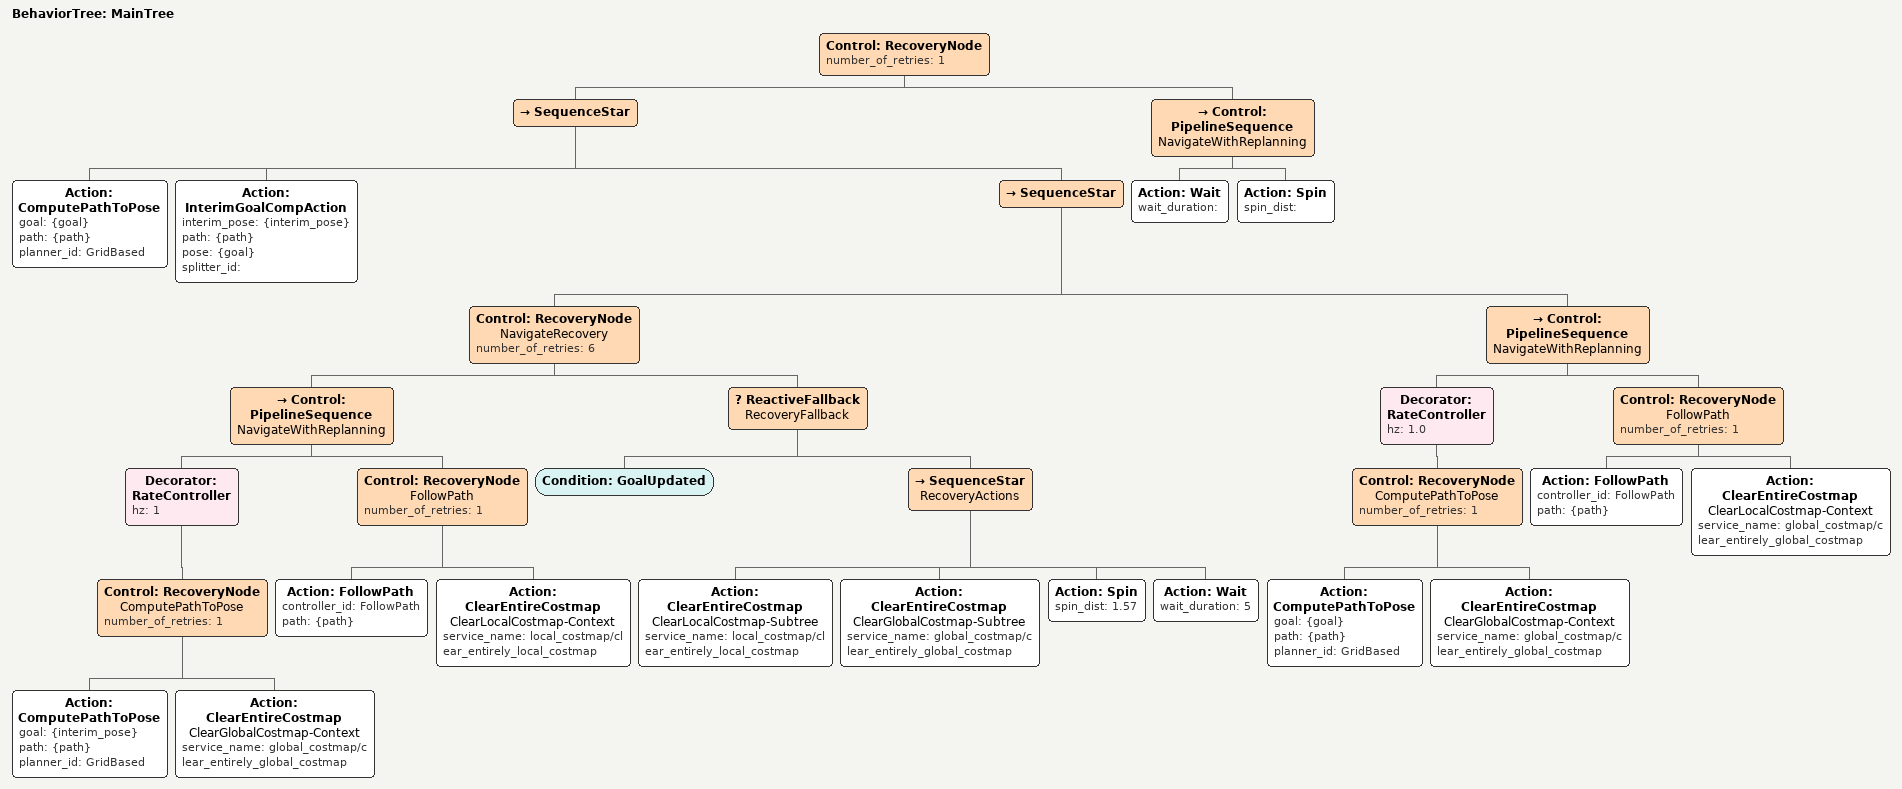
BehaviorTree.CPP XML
<?xml version="1.0"?>
<root main_tree_to_execute="MainTree">
    <BehaviorTree ID="MainTree">
        <Control ID="RecoveryNode" number_of_retries="1">
            <SequenceStar>
                <Action ID="ComputePathToPose" goal="{goal}" path="{path}" planner_id="GridBased"/>
                <Action ID="InterimGoalCompAction" interim_pose="{interim_pose}" path="{path}" pose="{goal}" splitter_id=""/>
                <SequenceStar>
                    <Control ID="RecoveryNode" name="NavigateRecovery" number_of_retries="6">
                        <Control ID="PipelineSequence" name="NavigateWithReplanning">
                            <Decorator ID="RateController" hz="1">
                                <Control ID="RecoveryNode" name="ComputePathToPose" number_of_retries="1">
                                    <Action ID="ComputePathToPose" goal="{interim_pose}" path="{path}" planner_id="GridBased"/>
                                    <Action ID="ClearEntireCostmap" name="ClearGlobalCostmap-Context" service_name="global_costmap/clear_entirely_global_costmap"/>
                                </Control>
                            </Decorator>
                            <Control ID="RecoveryNode" name="FollowPath" number_of_retries="1">
                                <Action ID="FollowPath" controller_id="FollowPath" path="{path}"/>
                                <Action ID="ClearEntireCostmap" name="ClearLocalCostmap-Context" service_name="local_costmap/clear_entirely_local_costmap"/>
                            </Control>
                        </Control>
                        <ReactiveFallback name="RecoveryFallback">
                            <Condition ID="GoalUpdated"/>
                            <SequenceStar name="RecoveryActions">
                                <Action ID="ClearEntireCostmap" name="ClearLocalCostmap-Subtree" service_name="local_costmap/clear_entirely_local_costmap"/>
                                <Action ID="ClearEntireCostmap" name="ClearGlobalCostmap-Subtree" service_name="global_costmap/clear_entirely_global_costmap"/>
                                <Action ID="Spin" spin_dist="1.57"/>
                                <Action ID="Wait" wait_duration="5"/>
                            </SequenceStar>
                        </ReactiveFallback>
                    </Control>
                    <Control ID="PipelineSequence" name="NavigateWithReplanning">
                        <Decorator ID="RateController" hz="1.0">
                            <Control ID="RecoveryNode" name="ComputePathToPose" number_of_retries="1">
                                <Action ID="ComputePathToPose" goal="{goal}" path="{path}" planner_id="GridBased"/>
                                <Action ID="ClearEntireCostmap" name="ClearGlobalCostmap-Context" service_name="global_costmap/clear_entirely_global_costmap"/>
                            </Control>
                        </Decorator>
                        <Control ID="RecoveryNode" name="FollowPath" number_of_retries="1">
                            <Action ID="FollowPath" controller_id="FollowPath" path="{path}"/>
                            <Action ID="ClearEntireCostmap" name="ClearLocalCostmap-Context" service_name="global_costmap/clear_entirely_global_costmap"/>
                        </Control>
                    </Control>
                </SequenceStar>
            </SequenceStar>
            <Control ID="PipelineSequence" name="NavigateWithReplanning">
                <Action ID="Wait" wait_duration=""/>
                <Action ID="Spin" spin_dist=""/>
            </Control>
        </Control>
    </BehaviorTree>
</root>
